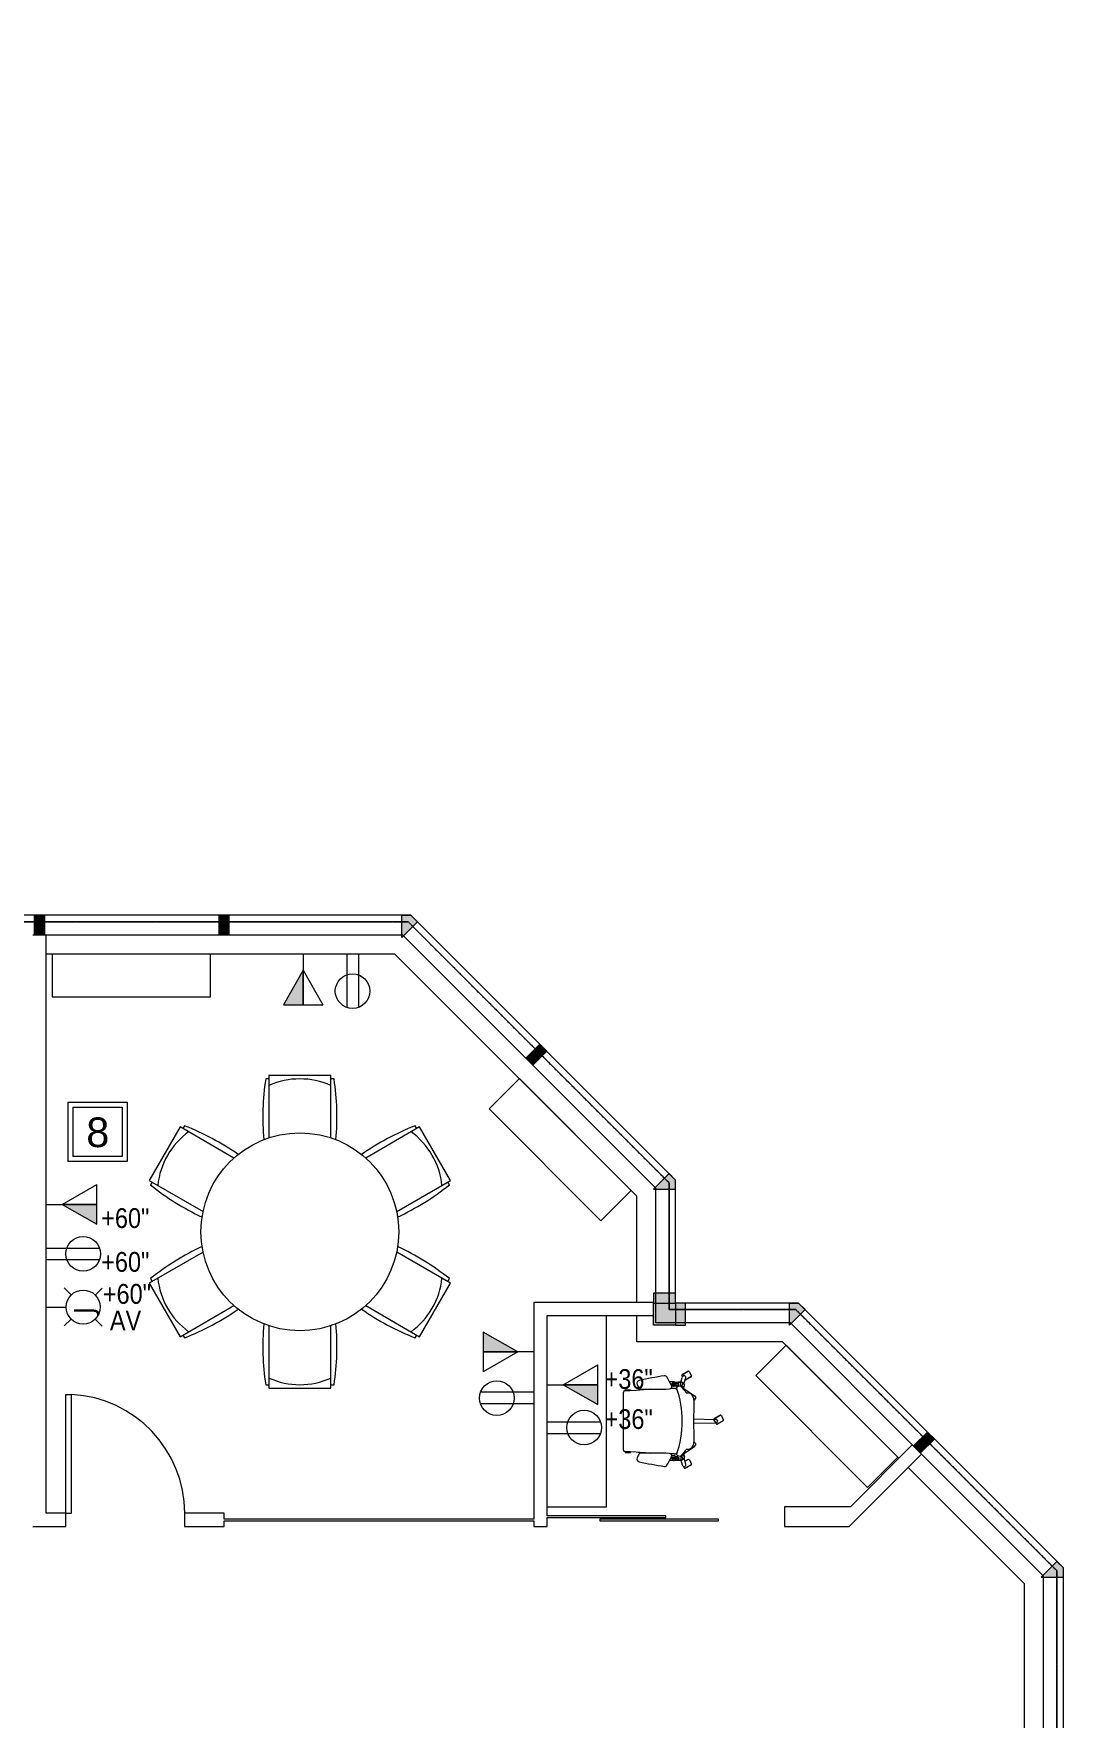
# Model space of a CAD drawing. Header units: inches. Extents: x 1 to 4574, y -953 to 1388.
# Drawn here: x 3452 to 3764, y 136 to 647 of the extents above; entities that cross this region are included whole.
import ezdxf

# ---------------------------------------------------------------- set-up
doc = ezdxf.new("R2010")
doc.units = ezdxf.units.IN
doc.header["$MEASUREMENT"] = 0
doc.linetypes.add('IMPORT-PHANTOM4', pattern=[0.625, 0.3125, -0.0625, 0.0625, -0.0625, 0.0625, -0.0625])
for name, color, linetype, lineweight in [('3rd Floor Revit Background_dwg', 8, 'Continuous', 9), ('A-ANNO-NOTE', 131, 'Continuous', 20), ('A-Area', 7, 'IMPORT-PHANTOM4', 9), ('A-DOOR', 31, 'Continuous', 9), ('A-FLOR', 192, 'Continuous', 9), ('A-WALL', 113, 'Continuous', 50), ('AWAEX', 7, 'Continuous', 9), ('E-COMM-IDEN', 2, 'Continuous', 9), ('E-ELEC-FIXT-IDEN', 2, 'Continuous', 9), ('I-FURN', 30, 'Continuous', 9), ('I-WALL', 2, 'Continuous', 9), ('MHV', 7, 'Continuous', 9), ('Q-CASE', 31, 'Continuous', 9)]:
    doc.layers.add(name, color=color, linetype=linetype, lineweight=lineweight)
doc.styles.add('Arial', font='arial.ttf', dxfattribs={"height": 9})
doc.styles.add('Arial_3', font='arial.ttf', dxfattribs={"width": 0.85, "height": 6})
doc.styles.add('Tahoma', font='tahoma.ttf', dxfattribs={"height": 6})

# ---------------------------------------------------------------- blocks, each defined once
blk = doc.blocks.new('Sliding - Single-Glass - No Frame - 36_ x 96_-3016394-3rd Floor New Construction - Tel_Data_Elec Plan')
at = {"layer": 'A-DOOR', "color": 250, "lineweight": 20}
for p, q in [((-38, -0.75), (-38, -1.25)), ((-2, -0.75), (-38, -0.75)), ((-38, -1.25), (-2, -1.25)), ((-2, -1.25), (-2, -0.75))]:
    blk.add_line(p, q, dxfattribs=at)
blk = doc.blocks.new('Single-Flush - 36_ x 96_-1525938-3rd Floor New Construction - Tel_Data_Elec Plan')
at = {"layer": 'A-DOOR', "color": 250, "lineweight": 20}
for p, q in [((16.25, -2), (16.25, -38.02)), ((18, -2), (16.25, -2)), ((18, -2), (18, -38.02)), ((18, -38.02), (16.25, -38.02))]:
    blk.add_line(p, q, dxfattribs=at)
at = {"layer": 'A-DOOR'}
blk.add_arc((18, -2), 36.07, 180, 267.2188, dxfattribs=at)
blk = doc.blocks.new('Table _ Chairs - Seats 6 - 5 Diameter-571312-3rd Floor New Construction - Tel_Data_Elec Plan')
at = {"layer": 'I-FURN'}
for p, q in [((-9.37, 46.37), (-10.37, 46.37)), ((-9.37, 47.37), (-9.37, 28.5)), ((9.38, 47.37), (-9.37, 47.37)), ((9.38, 28.5), (9.38, 47.37)), ((10.38, 46.37), (9.38, 46.37)), ((-36.34, 31.81), (-45.72, 15.57)), ((-19.99, 22.37), (-36.34, 31.81)), ((-34.97, 32.17), (-35.47, 31.31)), ((36.34, 31.81), (19.99, 22.37)), ((35.47, 31.31), (34.97, 32.17)), ((45.72, 15.57), (36.34, 31.81)), ((-45.72, 15.57), (-29.37, 6.13)), ((29.37, 6.13), (45.72, 15.57)), ((-44.85, 15.07), (-45.35, 14.2)), ((45.35, 14.2), (44.85, 15.07)), ((-29.37, -6.13), (-45.72, -15.57)), ((45.72, -15.57), (29.37, -6.13)), ((-45.35, -14.2), (-44.85, -15.07)), ((44.85, -15.07), (45.35, -14.2)), ((-45.72, -15.57), (-36.34, -31.81)), ((36.34, -31.81), (45.72, -15.57)), ((-36.34, -31.81), (-19.99, -22.37)), ((19.99, -22.37), (36.34, -31.81)), ((-9.37, -28.5), (-9.37, -47.38)), ((9.38, -47.38), (9.38, -28.5)), ((-35.47, -31.31), (-34.97, -32.17)), ((34.97, -32.17), (35.47, -31.31)), ((-10.37, -46.38), (-9.37, -46.38)), ((-9.37, -47.38), (9.38, -47.38)), ((9.38, -46.38), (10.38, -46.38))]:
    blk.add_line(p, q, dxfattribs=at)
blk.add_circle((0, 0), 30, dxfattribs=at)
for centre, radius, start, end in [((66.41, 34.75), 77.66, 171.3911, 185.0379), ((0, 23.4), 22.97, 65.9148, 114.0852), ((-66.41, 34.75), 77.66, 354.9621, 8.6089), ((-63.3, -40.14), 77.66, 54.9621, 68.6089), ((63.3, -40.14), 77.66, 111.3911, 125.0379), ((-20.27, 11.7), 22.97, 125.9148, 174.0852), ((20.27, 11.7), 22.97, 5.9148, 54.0852), ((3.11, 74.89), 77.66, 231.3911, 245.0379), ((-3.11, 74.89), 77.66, 294.9621, 308.6089), ((3.11, -74.89), 77.66, 114.9621, 128.6089), ((-3.11, -74.89), 77.66, 51.3911, 65.0379), ((-20.27, -11.7), 22.97, 185.9148, 234.0852), ((20.27, -11.7), 22.97, 305.9148, 354.0852), ((-63.3, 40.14), 77.66, 291.3911, 305.0379), ((63.3, 40.14), 77.66, 234.9621, 248.6089), ((66.41, -34.75), 77.66, 174.9621, 188.6089), ((-66.41, -34.75), 77.66, 351.3911, 5.0379), ((0, -23.4), 22.97, 245.9148, 294.0852)]:
    blk.add_arc(centre, radius, start, end, dxfattribs=at)
blk = doc.blocks.new('Counter Top _No Backsplash_ - Standard Counter Top-2468991-3rd Floor New Construction - Tel_Data_Elec Plan')
at = {"layer": 'Q-CASE', "lineweight": 13}
for p, q in [((-47.26, 0), (-47.26, -18)), ((-47.26, -18), (10.69, -18))]:
    blk.add_line(p, q, dxfattribs=at)
blk = doc.blocks.new('Chairs - Task Chair-553613-3rd Floor New Construction - Tel_Data_Elec Plan')
at = {"layer": 'I-FURN'}
for p, q in [((-9.5, 17.28), (-9.5, 15.71)), ((-9.34, 17.28), (-9.5, 17.28)), ((-9.5, 15.71), (-9.34, 15.71)), ((-9.07, 17.74), (-9.34, 13.95)), ((-9.34, 15.71), (-9.34, 17.28)), ((-8.61, 17.87), (-9.07, 17.74)), ((8.61, 17.87), (-8.61, 17.87)), ((9.07, 17.74), (8.61, 17.87)), ((9.34, 13.95), (9.07, 17.74)), ((9.34, 15.71), (9.34, 17.28)), ((9.34, 17.28), (9.5, 17.28)), ((9.5, 15.71), (9.34, 15.71)), ((9.5, 17.28), (9.5, 15.71)), ((-11.87, 0.46), (-13.23, -0.01)), ((-11.94, 2.68), (-11.93, 3.82)), ((-11.85, 2.19), (-11.87, 0.38)), ((-11.8, 1.34), (-11.46, 1.34)), ((-11.79, 0.41), (-11.8, 1.34)), ((-10.5, 0.41), (-11.79, 0.41)), ((-11.51, 1.83), (-11.5, 3.09)), ((-11.46, 1.07), (-11.46, 3.04)), ((-11.01, 1.07), (-11.46, 1.07)), ((-11.01, 3.01), (-11.01, 1.07)), ((-11.01, 1.35), (-10.47, 1.36)), ((-10.98, 1.81), (-11, 3.05)), ((-10.67, 2.11), (-10.69, 1.35)), ((-10.57, 2.34), (-10.55, 2.67)), ((-10.55, 2.67), (-10.56, 3.18)), ((-10.28, 0.18), (-10.26, 0.13)), ((-10.26, 0.13), (-7.71, -3.75)), ((-9.92, 2.44), (-9.93, 3.44)), ((10.26, 0.13), (7.71, -3.75)), ((9.92, 2.44), (9.93, 3.44)), ((10.28, 0.18), (10.26, 0.13)), ((11.01, 1.35), (10.47, 1.36)), ((10.5, 0.41), (11.79, 0.41)), ((10.55, 2.67), (10.56, 3.18)), ((10.57, 2.34), (10.55, 2.67)), ((10.67, 2.11), (10.69, 1.35)), ((10.98, 1.81), (11, 3.05)), ((11.01, 3.01), (11.01, 1.07)), ((11.01, 1.07), (11.46, 1.07)), ((11.46, 1.07), (11.46, 3.04)), ((11.8, 1.34), (11.46, 1.34)), ((11.51, 1.83), (11.5, 3.09)), ((11.79, 0.41), (11.8, 1.34)), ((11.85, 2.19), (11.87, 0.38)), ((11.87, 0.46), (13.23, -0.01)), ((11.94, 2.68), (11.93, 3.82)), ((13.45, -0.11), (13.82, 0.11)), ((14.09, 0.03), (15.15, -1.8)), ((-13.23, -2.75), (-14.29, -0.91)), ((-14.27, -1.01), (-14.24, -0.99)), ((-13.31, -2.68), (-14.27, -1.01)), ((-14.21, -0.64), (-13.75, -0.37)), ((-13.27, -2.66), (-13.31, -2.68)), ((-11.66, -2.08), (-12.95, -2.82)), ((-11.25, -0.5), (-12.91, -1)), ((-12.18, -0.78), (-11.59, -1.8)), ((-12.14, -0.77), (-11.6, -1.7)), ((-11.1, -0.66), (-11.7, -0.04)), ((-11.6, -1.7), (-11.64, -1.72)), ((-9.9, -0.41), (-10.82, -0.7)), ((-7.71, -3.75), (-7.19, -4.17)), ((-0.66, -3.46), (-0.52, -10)), ((0.66, -3.46), (0.52, -10)), ((7.71, -3.75), (7.19, -4.17)), ((9.9, -0.41), (10.82, -0.7)), ((11.1, -0.66), (11.7, -0.04)), ((11.25, -0.5), (12.91, -1)), ((13.52, -2.75), (12.46, -0.91)), ((12.47, -1.01), (12.5, -0.99)), ((13.43, -2.68), (12.47, -1.01)), ((13.47, -2.66), (13.43, -2.68)), ((15.08, -2.08), (13.79, -2.82)), ((14.14, -0.05), (14.18, -0.03)), ((14.18, -0.03), (15.14, -1.7)), ((15.14, -1.7), (15.11, -1.72)), ((-0.84, -10.35), (-0.51, -10.16)), ((-0.51, -10.16), (0.45, -9.61)), ((0.72, -9.68), (1.78, -11.52)), ((0.77, -9.76), (0.8, -9.74)), ((0.8, -9.74), (1.77, -11.41)), ((0.14, -12.46), (-0.91, -10.63)), ((-0.9, -10.73), (-0.87, -10.71)), ((0.06, -12.4), (-0.9, -10.73)), ((0.1, -12.38), (0.06, -12.4)), ((1.71, -11.79), (0.42, -12.53)), ((1.77, -11.41), (1.73, -11.43))]:
    blk.add_line(p, q, dxfattribs=at)
for centre, radius, start, end in [((-8.78, 17.46), 0.589, 197.5488, 234.8938), ((-8.78, 15.53), 0.589, 134.4881, 162.4512), ((8.78, 17.46), 0.589, 305.1062, 342.4512), ((8.78, 15.53), 0.589, 17.5488, 45.5119), ((160.08, -23.12), 176.17, 168.1407, 170.6784), ((-11.48, 12.92), 0.859, 67.1573, 168.4211), ((-15.08, 4.35), 10.15, 60.0767, 67.2087), ((-10.32, 12.61), 0.615, 1.1809, 60.0767), ((-165.25, 9.42), 155.58, 357.9527, 1.1809), ((255.74, -8.01), 265.99, 175.2633, 176.2298), ((-255.74, -8.01), 265.99, 3.7702, 4.7367), ((165.25, 9.42), 155.58, 178.8191, 182.0473), ((10.32, 12.61), 0.615, 119.9233, 178.8191), ((15.08, 4.35), 10.15, 112.7913, 119.9233), ((11.48, 12.92), 0.859, 12.1424, 112.8427), ((-160.08, -23.12), 176.17, 9.3216, 11.8621), ((-13.01, 5.3), 0.749, 170.9769, 238.6662), ((13.01, 5.3), 0.749, 301.5732, 9.0231), ((1.3, 28.7), 28.17, 238.5497, 244.6019), ((-11.06, 2.6), 0.887, 175.1633, 239.8143), ((-11.28, 0.37), 0.593, 179.0883, 275.9781), ((-11.2, 3.54), 0.533, 236.2491, 293.0328), ((-11.2, 3.47), 0.5, 238.5326, 292.9427), ((-11.36, 0.43), 0.657, 282.0358, 358.6793), ((-11.49, 2.63), 0.971, 302.0505, 342.3775), ((-10.48, 3.89), 0.711, 244.5158, 357.9527), ((-9.55, 0.85), 1.04, 126.1361, 211.8602), ((-11.69, 0.08), 1.25, 349.0811, 13.6231), ((-13.77, -4.39), 5.75, 42.5052, 54.6291), ((0, 31.42), 31.42, 251.1164, 288.8836), ((-8.09, 2.53), 1.84, 182.7113, 213.401), ((13.77, -4.39), 5.75, 125.3709, 137.4948), ((8.09, 2.53), 1.84, 326.599, 357.2887), ((10.48, 3.89), 0.711, 182.0473, 295.4842), ((9.55, 0.85), 1.04, 328.1398, 53.8639), ((11.69, 0.08), 1.25, 166.3769, 190.9189), ((11.49, 2.63), 0.971, 197.6225, 237.9495), ((11.36, 0.43), 0.657, 181.3207, 257.9642), ((-1.3, 28.7), 28.17, 295.3981, 301.4567), ((11.2, 3.54), 0.533, 246.9672, 303.7509), ((11.2, 3.47), 0.5, 247.0573, 301.4674), ((11.28, 0.37), 0.593, 264.0219, 0.9117), ((11.06, 2.6), 0.887, 300.1857, 4.8367), ((13.92, -0.07), 0.2, 30, 119.888), ((-14.11, -0.81), 0.2, 120, 210.2094), ((-13.37, -0.61), 0.445, 153.9362, 242.1792), ((-13.25, -0.67), 0.583, 123.4497, 153.9089), ((-13.31, -0.49), 0.583, 242.1792, 272.5752), ((-12.73, -1.46), 1.53, 109.2073, 123.5114), ((-13.35, 0.46), 1.53, 272.498, 286.7927), ((-13.05, -2.65), 0.2, 210, 300), ((-11.76, -1.9), 0.2, 299.8879, 30), ((-10.91, -0.39), 0.323, 235.5284, 330.3379), ((-11.38, 0), 0.922, 323.5318, 350.3393), ((-5.74, 3.53), 5.54, 226.82, 238.9813), ((-23.82, -2.16), 15.26, 1.4313, 3.5527), ((-6.32, -1.36), 2.29, 190.6082, 225.4023), ((-6.2, -0.69), 2.87, 232.9914, 264.295), ((-7.35, -3.06), 1.12, 277.9248, 334.3781), ((0, -248.58), 245.12, 88.4848, 91.5152), ((7.35, -3.06), 1.12, 205.6219, 262.0752), ((6.2, -0.69), 2.87, 275.705, 307.0086), ((6.32, -1.36), 2.29, 314.5977, 349.3918), ((23.82, -2.16), 15.26, 176.4473, 178.5687), ((5.74, 3.53), 5.54, 301.0187, 313.18), ((11.38, 0), 0.922, 189.6607, 216.4682), ((10.91, -0.39), 0.323, 209.6621, 304.4716), ((12.63, -0.81), 0.2, 195.1327, 209.8705), ((13.35, 0.46), 1.53, 253.2073, 267.502), ((12.73, -1.46), 1.53, 56.4124, 70.7927), ((13.31, -0.49), 0.583, 267.4248, 297.8208), ((13.69, -2.65), 0.2, 210, 300), ((13.25, -0.67), 0.583, 26.0911, 56.3507), ((13.37, -0.61), 0.445, 297.8208, 26.0638), ((14.98, -1.9), 0.2, 299.832, 30), ((1.01, -9.97), 1.53, 181.2073, 195.5495), ((0.55, -9.78), 0.2, 95.235, 119.8607), ((-1.01, -9.97), 1.53, 344.4505, 358.7927), ((0.55, -9.78), 0.2, 29.8466, 95.235), ((-0.74, -10.53), 0.2, 119.8643, 210), ((0.1, -10.22), 0.583, 195.5495, 225.746), ((0, -10.32), 0.445, 225.7229, 314.2771), ((0.32, -12.36), 0.2, 210, 300.1357), ((-0.1, -10.22), 0.583, 314.254, 344.4505), ((1.61, -11.62), 0.2, 300, 30)]:
    blk.add_arc(centre, radius, start, end, dxfattribs=at)
blk = doc.blocks.new('3rd Floor Revit Background_dwg-1506769-3rd Floor New Construction - Tel_Data_Elec Plan')
at = {"layer": 'AWAEX'}
for points in [[(1577.75, 373.7), (1574.75, 373.7), (1574.75, 379.68), (1577.75, 379.68)], [(1633.75, 373.7), (1630.75, 373.7), (1630.75, 379.68), (1633.75, 379.68)], [(1686.16, 372.93), (1686.16, 379.68), (1688.96, 379.68), (1690.93, 377.71)], [(1725.94, 334.22), (1723.81, 336.34), (1728.04, 340.57), (1730.17, 338.45)], [(1769.28, 296.57), (1769.28, 299.36), (1767.3, 301.34), (1762.53, 296.57)], [(1762.59, 262.07), (1769.28, 262.07), (1769.28, 265.07), (1762.59, 265.07)], [(1769.28, 255.37), (1762.59, 255.37), (1762.59, 262.07), (1769.28, 262.07)], [(1772.28, 255.37), (1772.28, 262.07), (1769.28, 262.07), (1769.28, 255.37)], [(1803.78, 255.32), (1803.78, 262.07), (1806.57, 262.07), (1808.55, 260.09)], [(1843.55, 216.6), (1847.78, 220.83), (1845.66, 222.95), (1841.43, 218.72)], [(1886.9, 178.95), (1886.9, 181.74), (1884.92, 183.72), (1880.15, 178.95)]]:
    blk.add_hatch(color=256, dxfattribs=at).paths.add_polyline_path(points, flags=0)
at = {"layer": 'A-Area', "flags": 128}
for points in [[(1884.9, 180.92), (1805.75, 260.07), (1767.28, 260.07), (1767.28, 298.53), (1688.13, 377.68), (735.1, 377.68), (571.4, 213.99), (494.75, 290.64), (524.68, 320.57), (524.68, 419.78), (401.76, 542.7), (362.39, 542.7), (362.39, 582.06), (243.34, 701.12), (204.04, 701.12), (204.04, 740.42), (84.92, 859.54), (45.55, 859.54), (45.55, 898.9), (-441.32, 1385.78), (-666.56, 1385.78), (-745.3, 1307.04), (-745.3, 1267.7), (-784.64, 1267.7), (-863.31, 1189.03), (-863.31, 289.89), (-745.28, 171.87), (-705.91, 171.87), (-705.91, 132.5), (-587.52, 14.1), (-548.15, 14.1), (-548.15, -25.26), (-39.5, -533.91), (-0.12, -533.91), (-0.12, -573.29), (115.81, -689.22), (514.38, -689.22), (542.18, -661.42), (569.98, -689.22), (1686.6, -689.22), (1766.06, -609.77), (1766.06, -570.38), (1805.44, -570.38), (1884.9, -490.93), (1884.9, 180.92)], [(-745.3, 1267.7), (-745.3, 1307.04), (-666.56, 1385.78), (-441.32, 1385.78), (45.55, 898.9), (45.55, 859.54), (84.92, 859.54), (204.04, 740.42), (204.04, 701.12), (243.34, 701.12), (362.39, 582.06), (362.39, 542.7), (401.76, 542.7), (524.68, 419.78), (524.68, 320.57), (494.75, 290.64), (571.4, 213.99), (735.1, 377.68), (1688.13, 377.68), (1767.28, 298.53), (1767.28, 260.07), (1805.75, 260.07), (1884.9, 180.92), (1884.9, -490.93), (1805.44, -570.38), (1766.06, -570.38), (1766.06, -609.77), (1686.6, -689.22), (569.98, -689.22), (542.18, -661.42), (514.38, -689.22), (231.68, -689.22)]]:
    blk.add_lwpolyline(points, dxfattribs=at)
at = {"layer": 'AWAEX'}
for p, q in [((1688.96, 379.68), (526.68, 379.68)), ((1574.75, 373.7), (1574.75, 379.68)), ((1574.75, 379.68), (1577.75, 379.68)), ((1577.75, 379.68), (1577.75, 373.7)), ((1630.75, 373.7), (1630.75, 379.68)), ((1630.75, 379.68), (1633.75, 379.68)), ((1633.75, 379.68), (1633.75, 373.7)), ((1686.16, 372.93), (1686.16, 379.68)), ((1686.16, 379.68), (1688.96, 379.68)), ((1688.96, 379.68), (1690.93, 377.71)), ((1686.16, 377.68), (735.1, 377.68)), ((1577.75, 373.7), (1574.75, 373.7)), ((1633.75, 373.7), (1630.75, 373.7)), ((1690.93, 377.71), (1686.16, 372.93)), ((1689.52, 376.29), (1765.89, 299.92)), ((1723.81, 336.34), (1728.04, 340.57)), ((1730.17, 338.45), (1725.94, 334.22)), ((1728.04, 340.57), (1730.17, 338.45)), ((1725.94, 334.22), (1723.81, 336.34)), ((1767.3, 301.34), (1762.53, 296.57)), ((1762.53, 296.57), (1769.28, 296.57)), ((1767.28, 265.07), (1767.28, 296.57)), ((1769.28, 299.36), (1767.3, 301.34)), ((1769.28, 296.57), (1769.28, 299.36)), ((1769.28, 265.07), (1762.59, 265.07)), ((1762.59, 265.07), (1762.59, 262.07)), ((1762.59, 262.07), (1769.28, 262.07)), ((1762.59, 255.37), (1762.59, 262.07)), ((1762.59, 262.07), (1769.28, 262.07)), ((1769.28, 262.07), (1769.28, 265.07)), ((1772.28, 262.07), (1769.28, 262.07)), ((1769.28, 262.07), (1769.28, 255.37)), ((1769.28, 262.07), (1769.28, 255.37)), ((1772.28, 255.37), (1772.28, 262.07)), ((1803.78, 255.32), (1803.78, 262.07)), ((1803.78, 262.07), (1806.57, 262.07)), ((1806.57, 262.07), (1808.55, 260.09)), ((1803.78, 260.07), (1772.28, 260.07)), ((1808.55, 260.09), (1803.78, 255.32)), ((1807.14, 258.67), (1883.5, 182.31)), ((1769.28, 255.37), (1762.59, 255.37)), ((1769.28, 255.37), (1772.28, 255.37)), ((1845.66, 222.95), (1841.43, 218.72)), ((1843.55, 216.6), (1847.78, 220.83)), ((1847.78, 220.83), (1845.66, 222.95)), ((1841.43, 218.72), (1843.55, 216.6)), ((1884.92, 183.72), (1880.15, 178.95)), ((1880.15, 178.95), (1886.9, 178.95)), ((1886.9, 181.74), (1884.92, 183.72)), ((1886.9, 178.95), (1886.9, 181.74))]:
    blk.add_line(p, q, dxfattribs=at)
at = {"layer": 'AWAEX', "flags": 128}
for points in [[(569.16, -691.22), (1687.43, -691.22), (1768.06, -610.6), (1768.06, -572.38), (1806.27, -572.38), (1886.9, -491.76), (1886.9, 181.74), (1806.57, 262.07), (1769.28, 262.07), (1769.28, 299.36), (1688.96, 379.68), (734.27, 379.68)], [(1841.08, 219.08), (1804.09, 256.07), (1763.28, 256.07), (1763.28, 296.88), (1686.47, 373.68), (1578.27, 373.68)], [(1757.53, 262.25), (1757.53, 294.49), (1684.09, 367.93), (1578.27, 367.93)], [(1837.01, 215.01), (1801.71, 250.32), (1757.53, 250.32), (1757.53, 258.25)], [(1724.91, -645.25), (1762.06, -608.11), (1762.06, -566.38), (1803.79, -566.38), (1880.9, -489.27), (1880.9, 179.26), (1843.91, 216.25)], [(1765.37, -560.63), (1801.4, -560.63), (1875.15, -486.89), (1875.15, 176.88), (1839.84, 212.18)], [(1884.9, -488.96), (1884.9, -392.13), (1884.9, 178.95)]]:
    blk.add_lwpolyline(points, dxfattribs=at)
at = {"layer": 'MHV', "flags": 128}
for points in [[(1628.15, 367.93), (1580.15, 367.93), (1580.15, 354.93), (1628.15, 354.93)], [(1721.87, 330.15), (1755.81, 296.21), (1746.62, 287.02), (1712.68, 320.96)], [(1802.77, 249.26), (1836.71, 215.31), (1827.52, 206.12), (1793.58, 240.06)]]:
    blk.add_lwpolyline(points, close=True, dxfattribs=at)
blk = doc.blocks.new('FORM Equipment_Fixture Tag - Square-214315-3rd Floor New Construction - Tel_Data_Elec Plan')
at = {"layer": 'A-ANNO-NOTE'}
for p, q in [((-0.09375, 0.09375), (0.09375, 0.09375)), ((-0.09375, 0.09375), (0.09375, 0.09375)), ((-0.09375, 0.09375), (0.09375, 0.09375)), ((-0.09375, 0.09375), (-0.09375, -0.09375)), ((-0.078125, 0.078125), (-0.078125, -0.078125)), ((-0.078125, 0.078125), (0.078125, 0.078125)), ((0.078125, 0.078125), (0.078125, -0.078125)), ((0.09375, 0.09375), (0.09375, -0.09375)), ((0.09375, -0.09375), (-0.09375, -0.09375)), ((0.078125, -0.078125), (-0.078125, -0.078125))]:
    blk.add_line(p, q, dxfattribs=at)

msp = doc.modelspace()

# ---------------------------------------------------------------- hatches: boundary and pattern name
at = {"layer": 'A-ANNO-NOTE', "lineweight": 9}
for points in [[(3533.85, 352.56), (3533.85, 363.02), (3527.85, 352.56)], [(3471.22, 285.99), (3471.22, 291.99), (3460.76, 291.99)], [(3598.93, 247.25), (3588.47, 253.25), (3588.47, 247.25)], [(3623.22, 231.29), (3623.22, 237.29), (3612.76, 237.29)]]:
    msp.add_hatch(color=256, dxfattribs=at).paths.add_polyline_path(points, flags=0)

# ---------------------------------------------------------------- linework, layer by layer
at = {"layer": 'A-ANNO-NOTE'}
for p, q in [((3533.85, 367.93), (3533.85, 352.56)), ((3547.1, 367.93), (3547.1, 351.74)), ((3550.59, 367.93), (3550.59, 351.74)), ((3533.85, 363.02), (3527.85, 352.56)), ((3533.85, 363.02), (3527.85, 352.56)), ((3533.85, 352.56), (3533.85, 363.02)), ((3533.85, 363.02), (3539.85, 352.56)), ((3527.85, 352.56), (3533.85, 352.56)), ((3527.85, 352.56), (3539.85, 352.56)), ((3460.76, 291.99), (3471.22, 297.99)), ((3471.22, 285.99), (3471.22, 297.99)), ((3455.85, 291.99), (3471.22, 291.99)), ((3471.22, 291.99), (3460.76, 291.99)), ((3460.76, 291.99), (3471.22, 285.99)), ((3460.76, 291.99), (3471.22, 285.99)), ((3471.22, 285.99), (3471.22, 291.99)), ((3455.85, 278.73), (3472.04, 278.73)), ((3455.85, 275.25), (3472.04, 275.25)), ((3463.49, 264.53), (3461.36, 266.65)), ((3470.78, 264.46), (3472.91, 266.59)), ((3455.86, 260.85), (3461.94, 260.85)), ((3463.42, 257.23), (3461.3, 255.11)), ((3470.71, 257.17), (3472.84, 255.04)), ((3588.47, 253.25), (3588.47, 247.25)), ((3598.93, 247.25), (3588.47, 253.25)), ((3588.47, 253.25), (3588.47, 241.25)), ((3598.93, 247.25), (3588.47, 253.25)), ((3588.47, 247.25), (3598.93, 247.25)), ((3603.85, 247.25), (3588.47, 247.25)), ((3598.93, 247.25), (3588.47, 241.25)), ((3612.76, 237.29), (3623.22, 243.29)), ((3623.22, 231.29), (3623.22, 243.29)), ((3607.85, 237.29), (3623.22, 237.29)), ((3623.22, 237.29), (3612.76, 237.29)), ((3612.76, 237.29), (3623.22, 231.29)), ((3612.76, 237.29), (3623.22, 231.29)), ((3623.22, 231.29), (3623.22, 237.29)), ((3603.85, 234.99), (3587.65, 234.99)), ((3603.85, 231.51), (3587.65, 231.51)), ((3607.85, 226.04), (3624.04, 226.04)), ((3607.85, 222.55), (3624.04, 222.55))]:
    msp.add_line(p, q, dxfattribs=at)
for centre, radius in [((3548.85, 356.69), 5.25), ((3467.09, 276.99), 5.25), ((3467.1, 260.85), 5.16), ((3592.6, 233.25), 5.25), ((3619.09, 224.29), 5.25)]:
    msp.add_circle(centre, radius, dxfattribs=at)
at = {"layer": 'A-FLOR', "lineweight": 13}
for p, q in [((3564.05, 373.68), (3455.85, 373.68)), ((3640.85, 296.88), (3564.05, 373.68)), ((3640.85, 256.07), (3640.85, 296.88)), ((3681.66, 256.07), (3640.85, 256.07)), ((3718.65, 219.08), (3681.66, 256.07)), ((3758.47, 179.26), (3721.48, 216.25)), ((3758.47, -489.27), (3758.47, 179.26))]:
    msp.add_line(p, q, dxfattribs=at)
at = {"layer": 'A-WALL', "color": 250, "lineweight": 20}
for p, q in [((3455.85, 373.68), (3451.85, 373.68)), ((3455.85, 198.29), (3455.85, 373.68)), ((3640.1, 262.25), (3603.85, 262.25)), ((3603.85, 262.25), (3603.85, 196.54)), ((3640.1, 258.25), (3640.1, 262.25)), ((3607.85, 258.25), (3640.1, 258.25)), ((3607.85, 197.54), (3607.85, 258.25)), ((3699.53, 194.29), (3721.48, 216.25)), ((3718.65, 219.08), (3699.87, 200.29)), ((3721.48, 216.25), (3718.65, 219.08)), ((3699.87, 200.29), (3679.85, 200.29)), ((3679.85, 200.29), (3679.85, 194.29)), ((3451.85, 194.29), (3461.85, 194.29)), ((3461.85, 198.29), (3455.85, 198.29)), ((3461.85, 194.29), (3461.85, 198.29)), ((3509.85, 198.29), (3497.85, 198.29)), ((3497.85, 198.29), (3497.85, 194.29)), ((3497.85, 194.29), (3509.85, 194.29)), ((3509.85, 196.54), (3509.85, 198.29)), ((3509.85, 194.29), (3509.85, 196.04)), ((3603.85, 196.04), (3603.85, 194.29)), ((3603.85, 194.29), (3607.85, 194.29)), ((3607.85, 194.29), (3607.85, 197.04)), ((3679.85, 194.29), (3699.53, 194.29))]:
    msp.add_line(p, q, dxfattribs=at)
at = {"layer": 'I-WALL', "color": 250, "lineweight": 20}
for p, q in [((3603.85, 196.54), (3509.85, 196.54)), ((3509.85, 196.04), (3603.85, 196.04)), ((3643.85, 197.54), (3607.85, 197.54)), ((3607.85, 197.04), (3643.85, 197.04)), ((3643.85, 197.04), (3643.85, 197.54))]:
    msp.add_line(p, q, dxfattribs=at)

# ---------------------------------------------------------------- block references
at = {"layer": '3rd Floor Revit Background_dwg', "color": 7}
msp.add_blockref('3rd Floor Revit Background_dwg-1506769-3rd Floor New Construction - Tel_Data_Elec Plan', (1877.58, 0), dxfattribs=at)
at = {"layer": 'A-ANNO-NOTE', "xscale": 96, "yscale": 96, "zscale": 96}
msp.add_blockref('FORM Equipment_Fixture Tag - Square-214315-3rd Floor New Construction - Tel_Data_Elec Plan', (3471.43, 314.01), dxfattribs=at)
at = {"layer": 'A-DOOR', "lineweight": 13, "rotation": 180}
msp.add_blockref('Single-Flush - 36_ x 96_-1525938-3rd Floor New Construction - Tel_Data_Elec Plan', (3479.85, 196.29), dxfattribs=at)
at = {"layer": 'A-DOOR', "lineweight": 13}
msp.add_blockref('Sliding - Single-Glass - No Frame - 36_ x 96_-3016394-3rd Floor New Construction - Tel_Data_Elec Plan', (3661.85, 197.29), dxfattribs=at)
at = {"layer": 'I-FURN'}
msp.add_blockref('Table _ Chairs - Seats 6 - 5 Diameter-571312-3rd Floor New Construction - Tel_Data_Elec Plan', (3532.85, 283.68), dxfattribs=at)
at = {"layer": 'I-FURN', "rotation": 89.9999999999999}
msp.add_blockref('Chairs - Task Chair-553613-3rd Floor New Construction - Tel_Data_Elec Plan', (3648.85, 226.25), dxfattribs=at)
at = {"layer": 'Q-CASE', "lineweight": 13, "rotation": 89.99999999999997}
msp.add_blockref('Counter Top _No Backsplash_ - Standard Counter Top-2468991-3rd Floor New Construction - Tel_Data_Elec Plan', (3607.85, 247.56), dxfattribs=at)

# ---------------------------------------------------------------- texts
at = {"layer": 'A-ANNO-NOTE', "lineweight": 9, "insert": (3471.54, 318.36), "char_height": 9, "width": 8.3742, "attachment_point": 2, "line_spacing_factor": 0.941778, "style": 'Arial'}
msp.add_mtext('8', dxfattribs=at)
at = {"layer": 'A-ANNO-NOTE', "lineweight": 9, "insert": (3464.34, 258.74), "char_height": 6, "width": 4.1208, "attachment_point": 1, "rotation": 90, "style": 'Tahoma'}
msp.add_mtext('J', dxfattribs=at)
at = {"layer": 'E-COMM-IDEN', "char_height": 6, "width": 17.336, "attachment_point": 2, "line_spacing_factor": 0.941778, "style": 'Arial_3'}
for s, insert in [('+60"', (3479.88, 290.83)), ('+36"', (3632.6, 242.02))]:
    msp.add_mtext(s, dxfattribs=dict(at, insert=insert))
at = {"layer": 'E-ELEC-FIXT-IDEN', "char_height": 6, "attachment_point": 2, "line_spacing_factor": 0.941778, "style": 'Arial_3'}
for s, insert, width in [('+60"', (3479.88, 277.55), 17.336), ('+60"', (3480.38, 267.85), 17.336), ('AV', (3479.96, 259.78), 11.3125), ('+36"', (3632.6, 229.88), 17.336)]:
    msp.add_mtext(s, dxfattribs=dict(at, insert=insert, width=width))

doc.saveas('drawing.dxf')
